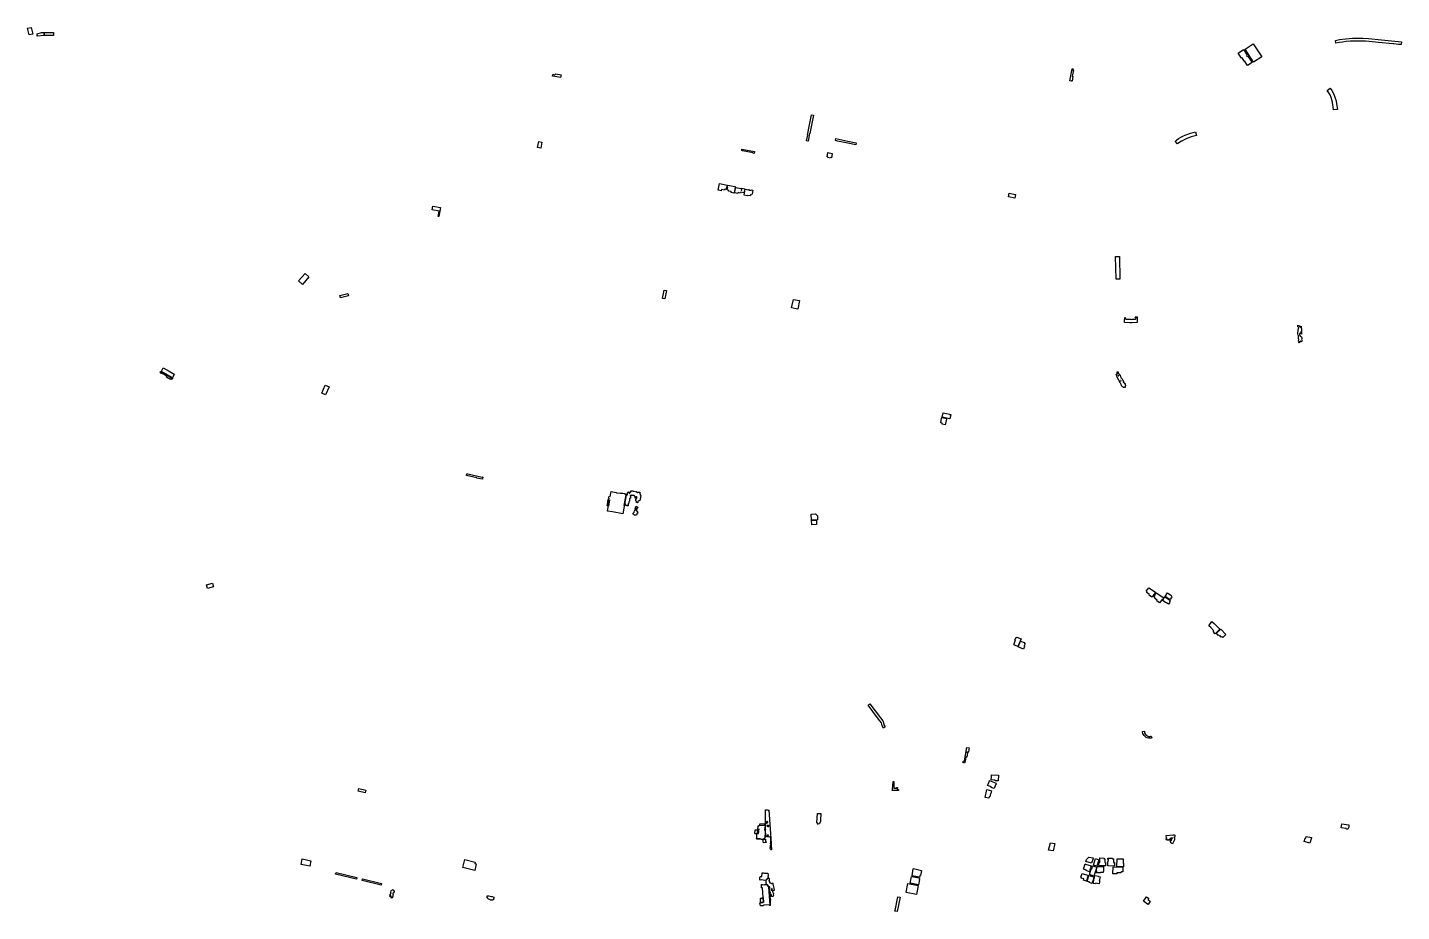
# Model space of a CAD drawing. Header units: metres. Extents: x 211180 to 213385, y 466835 to 469594.
# Drawn here: x 211180 to 213374, y 468182 to 469594 of the extents above; entities that cross this region are included whole.
import ezdxf

# ---------------------------------------------------------------- set-up
doc = ezdxf.new("R2010")
doc.units = ezdxf.units.M
doc.layers.add('DESCRIPTION_ERROR', color=5, linetype='Continuous')
doc.layers.add('EXCESS_ERROR', color=1, linetype='Continuous')

msp = doc.modelspace()

# ---------------------------------------------------------------- linework, layer by layer
at = {"layer": 'DESCRIPTION_ERROR'}
for points in [[(212932.4, 469128.6), (212932.4, 469130.8), (212932.8, 469130.6), (212932.8, 469129.3), (212933.2, 469128.4), (212934.1, 469128.5), (212934.8, 469128.1), (212936, 469128.1), (212937.4, 469127.8), (212938.1, 469128), (212940.6, 469127.8), (212942.2, 469128), (212943, 469127.6), (212944.6, 469127.9), (212947, 469127.8), (212948, 469128.2), (212949.4, 469128.1), (212950, 469128.6), (212950.3, 469129.4), (212950.2, 469130.3), (212949, 469131.6), (212949.3, 469131.9), (212952, 469131.9), (212951.9, 469129), (212952.1, 469127.4), (212952.1, 469122.9), (212951.9, 469122.6), (212943.5, 469122.4), (212940.4, 469122.4), (212932.6, 469122.5), (212932.1, 469122.8), (212932.1, 469126.8), (212932.4, 469128.6)], [(213210.6, 469117.7), (213211.1, 469117.1), (213212, 469116.8), (213212.8, 469116.1), (213213.8, 469116.7), (213214.1, 469113.7), (213214.3, 469113.2), (213214.3, 469104), (213214.1, 469104.5), (213214, 469107.4), (213213.8, 469108), (213213.6, 469108), (213213.6, 469106.3), (213212, 469105.6), (213212, 469105.2), (213211.3, 469104), (213211.3, 469103.4), (213211.9, 469102.2), (213212, 469101.2), (213212.4, 469100.9), (213213.4, 469101.1), (213213.4, 469100.3), (213213.7, 469099.9), (213214.4, 469100), (213214.7, 469099.6), (213214.8, 469097.3), (213214.6, 469095.4), (213214.9, 469094.4), (213214.9, 469093), (213214.8, 469092.6), (213214.3, 469092.6), (213214, 469092), (213213.7, 469092), (213213.2, 469092.2), (213212.9, 469093), (213212.3, 469093.1), (213211.9, 469091.2), (213211.4, 469090.7), (213210.6, 469090.4), (213210.4, 469090.7), (213210.4, 469091.3), (213211.1, 469091.5), (213211.1, 469091.8), (213210.5, 469091.8), (213209.8, 469093), (213210, 469096.1), (213209.6, 469096.9), (213209.9, 469097.9), (213209.6, 469099.1), (213209.8, 469101.6), (213209, 469102.7), (213208.8, 469104.7), (213209, 469111), (213209.8, 469112.5), (213209.6, 469113.8), (213210.4, 469114.3), (213210.5, 469114.8), (213208.9, 469116), (213208.7, 469117.7), (213208.9, 469118.2), (213210.6, 469117.7)], [(213212.5, 469115), (213213, 469114.7), (213213.1, 469115.6), (213213, 469116), (213212.8, 469116), (213212.5, 469115)], [(212920.8, 469034.5), (212919.5, 469036.8), (212919.4, 469038), (212918.5, 469039.2), (212918.5, 469039.8), (212919.7, 469040), (212920, 469040.5), (212920.6, 469040.6), (212921.2, 469041.2), (212921.2, 469041.5), (212920.1, 469041.5), (212920, 469043.9), (212920.3, 469044.1), (212921.6, 469044), (212922, 469042.6), (212923.1, 469041.4), (212923.4, 469040), (212923.3, 469039.2), (212924.4, 469039), (212924.9, 469038.4), (212926.3, 469034.4), (212927.3, 469033.9), (212928.4, 469032.7), (212928.8, 469031.9), (212929, 469030.9), (212929.7, 469029), (212930.2, 469028.8), (212930.3, 469028.2), (212930.8, 469027.6), (212930.8, 469027), (212931.1, 469026.8), (212931.4, 469026), (212931.7, 469025.9), (212932.7, 469024.4), (212933.5, 469021.8), (212933.2, 469020.8), (212932.3, 469020.8), (212932.8, 469019.2), (212932.4, 469019.2), (212932.3, 469019.5), (212931.7, 469019.5), (212931.1, 469019), (212930.5, 469019), (212930.3, 469018.7), (212929.7, 469018.7), (212929, 469019.9), (212928.1, 469020.5), (212927.8, 469021.1), (212926.6, 469023.2), (212926.6, 469023.8), (212926.1, 469024.9), (212925.3, 469025.8), (212924.7, 469027), (212924.3, 469028.3), (212923.7, 469028.8), (212922.6, 469030.8), (212920.8, 469034.2), (212920.8, 469034.5)], [(212921.8, 469038.5), (212921.9, 469037.9), (212922.4, 469037.8), (212922.5, 469037.4), (212922.8, 469037.4), (212923, 469038), (212922.4, 469038.1), (212922, 469038.7), (212921.8, 469038.5)], [(212925.7, 469030.1), (212926, 469030.1), (212926, 469030.3), (212925.7, 469030.3), (212925.7, 469030.1)], [(212926.2, 469029.5), (212926.4, 469029.4), (212926.6, 469029.7), (212926.2, 469030), (212926.2, 469029.5)], [(212930.2, 469026.6), (212930.3, 469026.6), (212930.4, 469027), (212930.2, 469027), (212930.2, 469026.6)], [(212108, 468840.1), (212108.2, 468840.6), (212108.9, 468841), (212109.2, 468841.4), (212109.1, 468841.9), (212108.9, 468842.2), (212108.4, 468842.2), (212108.3, 468842.4), (212108.9, 468845.5), (212110.9, 468845.1), (212112.4, 468852.8), (212120.2, 468851.2), (212120.4, 468851.2), (212120.4, 468851.2), (212121.5, 468851), (212121.6, 468850.9), (212122, 468850.9), (212126.5, 468850), (212126.6, 468850), (212126.9, 468850.2), (212127.4, 468850.2), (212128.3, 468850.7), (212128.3, 468850.1), (212129.2, 468850.2), (212129.4, 468850), (212130.2, 468850), (212131.2, 468850.2), (212131.2, 468850.2), (212134.4, 468849.8), (212134.2, 468848.8), (212136.3, 468848.5), (212136.3, 468848.5), (212136.6, 468848.4), (212136.6, 468847.8), (212137.1, 468847), (212138.4, 468847.8), (212138.2, 468848.8), (212138.2, 468849), (212138.6, 468850), (212138.6, 468850.8), (212139.4, 468852), (212139.6, 468852.2), (212140, 468852.1), (212140, 468850.8), (212140.2, 468850.8), (212140.2, 468852.1), (212141, 468852.2), (212141.3, 468851.2), (212142, 468850.8), (212142.4, 468852.2), (212143.6, 468852.1), (212143.9, 468852.5), (212143.9, 468854.2), (212145.1, 468854.2), (212146.5, 468853.9), (212147.2, 468853.6), (212148.3, 468853.6), (212153.1, 468852.6), (212153.3, 468852.5), (212152.8, 468852.2), (212152.8, 468852), (212153.2, 468852), (212154.4, 468851.3), (212154.8, 468851.5), (212154.5, 468852.1), (212157.6, 468851.8), (212158, 468851.6), (212158.3, 468850.8), (212158.2, 468849.1), (212158.7, 468848.4), (212158.6, 468847.8), (212159.6, 468846.4), (212159.6, 468845.4), (212159.2, 468844.4), (212159, 468843.6), (212159.3, 468842.4), (212158.8, 468841.4), (212158, 468838.4), (212157.1, 468838.1), (212156.4, 468838.1), (212155.4, 468837.4), (212155.1, 468836.6), (212155.1, 468835.2), (212154.4, 468835), (212153.8, 468835.3), (212153, 468835.2), (212152.7, 468836), (212152.6, 468837.2), (212151.8, 468838.2), (212151.7, 468840.5), (212152.1, 468841.3), (212152.7, 468841.2), (212153.4, 468842), (212153.3, 468843), (212153.6, 468843.6), (212153, 468844.6), (212152.4, 468844.7), (212152.2, 468844.3), (212151.8, 468844.3), (212151.7, 468844.8), (212151.5, 468844.8), (212151.5, 468844.4), (212150.9, 468844), (212151.2, 468843.4), (212151.2, 468842.9), (212150.5, 468842.5), (212150.4, 468844.9), (212149.7, 468845.5), (212149.2, 468846.8), (212148.4, 468846.6), (212146.4, 468846.7), (212145.7, 468846.5), (212144.9, 468847), (212144.5, 468846.5), (212143.3, 468846.5), (212142.8, 468845.9), (212142.8, 468845.4), (212143.1, 468845.2), (212143.2, 468842.9), (212143, 468842.4), (212142.5, 468842.5), (212141.6, 468841.6), (212141.5, 468838.2), (212140.4, 468835.8), (212140.4, 468834.4), (212139.4, 468833), (212139.5, 468830.2), (212138.9, 468829.8), (212138, 468829.7), (212137.3, 468830.5), (212137.3, 468831.6), (212137.1, 468831.6), (212137.1, 468830.5), (212135.6, 468830.3), (212135.4, 468830.8), (212135.4, 468832.8), (212134.9, 468833), (212133.8, 468833), (212133.7, 468832.8), (212133.6, 468831.2), (212133.2, 468830.4), (212136.1, 468847.5), (212130.8, 468817.4), (212130.7, 468817.3), (212114.3, 468820.6), (212106.4, 468821.7), (212109.8, 468839.5), (212107.9, 468829.6), (212106.6, 468829.8), (212106.6, 468829.8), (212106.2, 468830), (212106.3, 468832), (212107.8, 468839.9), (212108, 468840.1)], [(212140.2, 468850.1), (212140.2, 468850.6), (212140, 468850.1), (212140.2, 468850.1)], [(212141.5, 468849.8), (212142.1, 468849.5), (212142.2, 468850.3), (212142.1, 468850.6), (212141.5, 468850.4), (212141.5, 468849.8)], [(212153.4, 468829.2), (212153.3, 468828.6), (212153.8, 468828.5), (212154, 468828.1), (212155, 468828), (212155.2, 468827.5), (212154.8, 468827), (212154, 468827), (212153.2, 468825.8), (212153.3, 468825.5), (212153.9, 468825.2), (212153.9, 468824.8), (212152.8, 468824.8), (212152.7, 468825.2), (212152.9, 468825.4), (212152.9, 468825.8), (212152.4, 468826.1), (212152.1, 468825.6), (212152.4, 468825.4), (212152.6, 468824.8), (212152.1, 468824.4), (212151.4, 468824.4), (212151.2, 468824.2), (212152.1, 468823.8), (212152.3, 468822.5), (212152.9, 468821.9), (212153.4, 468821.8), (212154.5, 468820.4), (212154.5, 468819.7), (212155.1, 468819.1), (212155.1, 468818.6), (212155, 468818.3), (212154, 468818.2), (212153, 468815.3), (212152.7, 468814.9), (212152.3, 468815.2), (212151.7, 468814.9), (212150.6, 468814.9), (212149.8, 468815.3), (212149.1, 468815.2), (212148.5, 468816.2), (212147.6, 468816.7), (212147.5, 468818.2), (212147.8, 468818.6), (212148.4, 468819.2), (212148.7, 468819.2), (212149.2, 468819.8), (212149.4, 468822), (212150.2, 468822.8), (212150.6, 468824), (212151, 468824.2), (212150.9, 468825.5), (212151.4, 468827), (212151.5, 468828.7), (212152, 468829.2), (212152.7, 468829.1), (212153, 468829.3), (212153.4, 468829.2)], [(212348.5, 468320), (212348.5, 468320.1), (212357.9, 468319.8), (212357.9, 468319.8), (212349.6, 468320.1), (212349.6, 468322.4), (212357.5, 468322.9), (212357.7, 468322.1), (212357.8, 468321.3), (212357.7, 468322.1), (212358.4, 468319.8), (212358.5, 468317.3), (212358.7, 468317.9), (212358.7, 468321.4), (212359, 468321.6), (212358.7, 468322.2), (212358.7, 468344.5), (212361.6, 468344.7), (212362.8, 468344.4), (212363.6, 468343), (212363.9, 468343.1), (212364, 468344.8), (212364.2, 468344.8), (212367.8, 468291), (212367.8, 468289.3), (212367.9, 468288.9), (212368.5, 468281), (212368.4, 468280.8), (212368.2, 468280.6), (212367.2, 468281), (212366.5, 468281.9), (212366.2, 468283.1), (212366.4, 468284.8), (212366.6, 468285.1), (212367.4, 468285.2), (212367.2, 468285.7), (212366.6, 468285.6), (212366.5, 468285.8), (212366.5, 468287.9), (212367.1, 468289.3), (212366.9, 468290.5), (212367.1, 468293.5), (212367, 468300.4), (212366.8, 468300.8), (212366, 468301), (212365.3, 468301.4), (212364.1, 468301.2), (212362.7, 468301.8), (212362.7, 468303.2), (212363.3, 468303.6), (212363.4, 468304.2), (212361.6, 468304.2), (212361.4, 468303), (212360.9, 468302.6), (212360.6, 468302), (212359.7, 468301.8), (212359.4, 468302), (212359.3, 468304.2), (212359.1, 468304.7), (212359.1, 468306.8), (212358.7, 468308), (212358.7, 468313.3), (212358.4, 468311.3), (212358, 468317.7), (212357.9, 468312.3), (212358, 468316.9), (212358.4, 468311.1), (212358.1, 468309), (212357.9, 468300), (212356.9, 468298.8), (212356.6, 468298), (212356.4, 468297.8), (212355.8, 468297.8), (212355.8, 468298), (212356.9, 468299.1), (212355.8, 468298.1), (212354.9, 468298.1), (212354.9, 468297.7), (212356.3, 468297.8), (212356.1, 468297.6), (212356.9, 468297.5), (212357.9, 468297.8), (212358.7, 468297.8), (212358.7, 468294.1), (212359.1, 468294.2), (212359.6, 468293.7), (212359.7, 468292.5), (212355.3, 468292.2), (212355.1, 468294.6), (212355, 468296.6), (212355.5, 468297.4), (212351.8, 468297.4), (212345, 468297.6), (212345.1, 468298.5), (212350.6, 468298.3), (212344.4, 468298.5), (212344.4, 468299), (212344.6, 468299.2), (212344.7, 468300.5), (212344.8, 468306), (212344.7, 468306.2), (212343, 468306.2), (212342.1, 468306.3), (212341.6, 468306.8), (212341.7, 468307.2), (212341.9, 468308.2), (212342, 468311.6), (212342.1, 468313), (212345.7, 468312.7), (212345.3, 468307.9), (212345.2, 468307), (212345.2, 468306.8), (212345.2, 468306.8), (212345.2, 468306.8), (212345.3, 468306.6), (212346.6, 468306.7), (212346.7, 468306.8), (212347.8, 468306.8), (212347.9, 468309.1), (212347.9, 468309.7), (212347.9, 468309.7), (212347.9, 468311.8), (212347.2, 468311.7), (212347.2, 468313.4), (212347.2, 468313.4), (212347.2, 468313.5), (212347.2, 468313.5), (212346.7, 468313.5), (212346.8, 468318.9), (212346.8, 468319), (212347.7, 468319), (212348.4, 468319), (212348.4, 468319.8), (212348.5, 468320)], [(212359.8, 468325.1), (212359.7, 468324.7), (212360.4, 468323.6), (212361.4, 468323.8), (212362.4, 468324.5), (212362.4, 468325.1), (212362.2, 468325.3), (212361.7, 468325.4), (212361.5, 468325.8), (212360.8, 468325.8), (212359.8, 468325.1)], [(212348, 468314.6), (212348, 468313.4), (212348, 468313.4), (212348, 468312.5), (212348, 468314.6), (212348.2, 468314.5), (212348.2, 468314.6), (212348, 468314.6)], [(212361.1, 468319.4), (212361.6, 468319.6), (212361.4, 468319.9), (212360.8, 468319.9), (212361.1, 468319.4)], [(212363.4, 468319.2), (212362.9, 468319.4), (212362.9, 468319.8), (212362.1, 468319.8), (212362.1, 468319.3), (212361.6, 468319.1), (212361.6, 468318.8), (212362.3, 468318.5), (212362.7, 468317.8), (212363.2, 468318.2), (212364.2, 468318.1), (212364.1, 468320), (212363.4, 468319.2)], [(212362.7, 468316.8), (212362.7, 468316.9), (212362.3, 468316.8), (212362.7, 468316.8)], [(213008.3, 468290.5), (213007.7, 468291.1), (213007.1, 468291.2), (213007, 468291.6), (213006.5, 468291.6), (213006.4, 468292), (213006, 468292.1), (213005.6, 468294.1), (213006.7, 468296.2), (213007, 468297.1), (213007.6, 468297.7), (213007.7, 468298.6), (213008.4, 468300.2), (213007.9, 468300.2), (213007.1, 468299.5), (213007.1, 468299.2), (213005.8, 468299.4), (213005.2, 468299), (213005, 468295.7), (213004.8, 468295.9), (213004.7, 468296.8), (213004.8, 468298.4), (213004.4, 468298.4), (213003.8, 468297), (213003.8, 468296), (213003.5, 468296.2), (213003.2, 468296.6), (213002.4, 468296.8), (213001.8, 468296.4), (213001.8, 468295.7), (213001.4, 468295.6), (213001.3, 468296.3), (213000.8, 468296.8), (212999.6, 468296.6), (212999.2, 468297), (212998.8, 468296.2), (212998.6, 468297.7), (212998.7, 468299.4), (212998.7, 468299.4), (212998.7, 468298.8), (212998.7, 468299.4), (212998.9, 468299.4), (212998.9, 468299.9), (212998.7, 468300), (212998.7, 468299.4), (212998.3, 468303.7), (213009.5, 468304.7), (213011, 468304.7), (213011.5, 468304.6), (213011.6, 468304.2), (213012.1, 468304.2), (213012, 468301.9), (213011.6, 468301.3), (213010.4, 468300.6), (213010.9, 468300.4), (213011, 468300), (213011.9, 468299.8), (213011.9, 468299.2), (213011.7, 468296.9), (213008.4, 468290.5), (213008.3, 468290.5)], [(212999.2, 468297.5), (212999.4, 468297.5), (212999.4, 468297.8), (212999.2, 468297.8), (212999.2, 468297.5)], [(212350.1, 468238.2), (212352.9, 468238.1), (212353.3, 468244.1), (212354.9, 468244), (212356.6, 468243.8), (212357.7, 468243.8), (212362.4, 468243.5), (212362.6, 468243.4), (212362.8, 468239.8), (212362.7, 468238.1), (212362.9, 468237.6), (212362.8, 468236.2), (212363.4, 468236), (212363.4, 468236), (212362.2, 468235.9), (212362.2, 468235.9), (212361.8, 468235.8), (212361.8, 468234.8), (212359.5, 468232.4), (212359.6, 468232.2), (212361.9, 468234.6), (212361.9, 468235.7), (212363.4, 468235.8), (212363.4, 468236), (212363.6, 468235.9), (212363.9, 468235.6), (212363.4, 468235.6), (212363.4, 468235.5), (212363.9, 468235.5), (212364.4, 468235), (212364.8, 468231.9), (212365, 468229.9), (212364.8, 468231.8), (212365.2, 468229.3), (212365.7, 468228.4), (212366.9, 468228.1), (212367.8, 468227.6), (212368.1, 468227.3), (212369.2, 468227.3), (212369.6, 468227.8), (212370.1, 468227.8), (212370.7, 468227.3), (212371.2, 468223.7), (212372.2, 468219.8), (212372.4, 468215.8), (212372.2, 468216), (212371.8, 468216), (212371, 468215.2), (212370.5, 468216.1), (212370, 468216), (212370, 468214.2), (212370.6, 468213.1), (212370.6, 468212.2), (212371.2, 468212), (212371.3, 468211.3), (212371.1, 468208.8), (212371.4, 468207.8), (212371.1, 468206.5), (212369.9, 468206.4), (212369.6, 468206.8), (212369.3, 468206.8), (212368.7, 468206.4), (212368.4, 468206.5), (212368.3, 468208.7), (212367.2, 468210.6), (212366.5, 468209.9), (212366.3, 468209.2), (212365.8, 468209), (212365.6, 468208.6), (212365.6, 468207.8), (212366, 468206.5), (212365.9, 468204.5), (212366.6, 468201.7), (212366.5, 468200.4), (212366, 468199.3), (212366.2, 468193.6), (212366.4, 468193.3), (212366.3, 468192.1), (212365.9, 468191.8), (212365.4, 468191.7), (212365.3, 468192.5), (212366.2, 468192.6), (212366.2, 468193), (212366, 468193), (212364.3, 468221.1), (212363.9, 468221.6), (212364.3, 468221), (212366, 468193), (212355.6, 468192.4), (212355.6, 468192), (212354.4, 468191.6), (212353.2, 468191.5), (212351.3, 468191.4), (212351, 468192.2), (212350.3, 468192.6), (212350.3, 468193.4), (212350, 468194), (212349.8, 468195.5), (212349.6, 468195.8), (212350.2, 468196.4), (212355, 468197), (212350.4, 468196.6), (212350.4, 468196.7), (212350.6, 468196.8), (212350.7, 468199.2), (212351, 468199.7), (212351, 468199.7), (212351.1, 468199.7), (212351, 468201.3), (212350.9, 468202.9), (212351.3, 468203.8), (212353.1, 468203.6), (212353.6, 468204), (212353.6, 468204), (212354.9, 468204.1), (212355.3, 468197.1), (212355.3, 468197.1), (212355.4, 468196.6), (212354.1, 468220), (212352.1, 468220.1), (212352.2, 468221.3), (212352.1, 468221.6), (212352.3, 468225.3), (212353.7, 468225.4), (212353.7, 468225.4), (212353.7, 468225.2), (212353.9, 468225.2), (212353.9, 468225.2), (212357.3, 468225.3), (212357.9, 468225.2), (212358.8, 468225.4), (212361.1, 468225.5), (212363.8, 468221.7), (212365.5, 468221.8), (212365.5, 468221.9), (212364.1, 468221.7), (212361.1, 468225.7), (212361.1, 468225.7), (212360.3, 468225.7), (212360.3, 468225.8), (212360.2, 468225.9), (212360, 468227.4), (212360, 468228.4), (212359.6, 468232.2), (212357.8, 468232.1), (212352.2, 468232.7), (212350.2, 468232.6), (212349.8, 468232.8), (212349.8, 468233.1), (212349.8, 468233.1), (212349.9, 468237.4), (212350.1, 468238.2)], [(211765.1, 468212), (211763.9, 468211.9), (211764, 468210.5), (211764.4, 468209.6), (211764.2, 468209.2), (211763.9, 468208.9), (211764, 468208.3), (211763.6, 468207.6), (211763.6, 468206.2), (211763.3, 468205.2), (211763.3, 468204.5), (211762.6, 468204), (211761.2, 468203.9), (211761.2, 468204.1), (211761.8, 468204.6), (211762.4, 468204.5), (211762.6, 468205.1), (211762.2, 468205.1), (211761.8, 468204.7), (211761.6, 468205.2), (211761, 468205.4), (211761, 468205.8), (211761.2, 468205.9), (211761.1, 468206.2), (211760.8, 468206.3), (211759.9, 468206), (211759.8, 468206.5), (211759.7, 468205.6), (211759.4, 468205.7), (211759.1, 468206.8), (211759.3, 468209), (211759.7, 468209.9), (211759.8, 468207.5), (211759.8, 468210.4), (211760.4, 468211.7), (211761, 468211.8), (211761, 468212), (211760.3, 468212), (211760.3, 468212.5), (211760.8, 468213.4), (211761.2, 468215.6), (211761.8, 468216.2), (211762.9, 468216.6), (211763.2, 468217.1), (211763.8, 468217.3), (211764.4, 468217.2), (211764.8, 468216.1), (211765.7, 468215.4), (211765.7, 468214.2), (211765.3, 468212.7), (211765.1, 468212)], [(212364.7, 468217.8), (212365.1, 468216.7), (212365.3, 468214.6), (212365.3, 468215.9), (212365.9, 468217.9), (212365.9, 468220.9), (212365.6, 468221.5), (212364.6, 468221.5), (212364.7, 468217.8)], [(212365.1, 468212), (212366.8, 468212), (212366.6, 468213.4), (212366.2, 468213.5), (212365.8, 468214.1), (212365.2, 468214.1), (212365.1, 468212)], [(212368.4, 468218), (212368.3, 468216.6), (212368.6, 468215.8), (212369, 468215.4), (212369.6, 468216.7), (212369.3, 468217.4), (212369.2, 468219), (212368.9, 468219.2), (212368.4, 468218)], [(211924.6, 468202.9), (211924.3, 468202.4), (211924.4, 468201.2), (211924.2, 468200.8), (211923.6, 468200.8), (211923, 468200.4), (211921.8, 468200.6), (211920, 468200.5), (211919.3, 468200.8), (211918.2, 468201.6), (211916.8, 468201.8), (211915.9, 468202.3), (211915.6, 468203), (211915.6, 468203.6), (211914.6, 468204.1), (211914.6, 468204.8), (211914.2, 468205.4), (211914.5, 468207.2), (211914.8, 468207.6), (211917.1, 468207.3), (211921.1, 468206.3), (211921.2, 468206.3), (211922.3, 468206.1), (211924.9, 468205.4), (211925.2, 468205.2), (211925.2, 468203.9), (211925, 468203), (211924.6, 468202.9)]]:
    msp.add_lwpolyline(points, close=True, dxfattribs=at)
at = {"layer": 'EXCESS_ERROR'}
for points in [[(211186.4, 469593.7), (211188.9, 469583.1), (211182.9, 469581.8), (211180.4, 469592.4), (211186.4, 469593.7)], [(211195.7, 469583.6), (211202.8, 469585.7), (211207.2, 469585.9), (211207.2, 469581), (211196, 469579.8), (211195.7, 469583.6)], [(211207.2, 469585.8), (211222.1, 469585.8), (211222.1, 469581.1), (211207.2, 469581), (211207.2, 469585.8)], [(213268.8, 469573.1), (213275.3, 469574.3), (213285.2, 469575.6), (213290.8, 469576.1), (213296.1, 469576.5), (213301.5, 469576.6), (213306.8, 469576.6), (213312.2, 469576.5), (213321.3, 469575.9), (213342.4, 469573.9), (213374.2, 469570.8), (213373.7, 469566.4), (213372.7, 469566.5), (213369.5, 469566.8), (213362, 469567.5), (213360.1, 469567.7), (213337.5, 469569.8), (213322.3, 469571.3), (213316.7, 469571.7), (213311.6, 469572), (213307.5, 469572), (213301.4, 469572), (213297.1, 469571.9), (213292.2, 469571.7), (213285.7, 469571.1), (213279.9, 469570.4), (213275.2, 469569.7), (213269.5, 469568.8), (213268.8, 469573.1)], [(213127.8, 469549.6), (213126.5, 469548.7), (213127.2, 469547.7), (213128.5, 469548.5), (213135.6, 469537.7), (213128.3, 469533), (213123.7, 469540.5), (213122.9, 469540), (213119.6, 469545.1), (213118.6, 469544.5), (213113.3, 469552.7), (213122.1, 469558.5), (213127.8, 469549.6)], [(213151, 469546.8), (213138.1, 469538.4), (213124.6, 469559.3), (213137.3, 469567.7), (213151, 469546.8)], [(212031.4, 469513.9), (212025.5, 469515), (212025.5, 469514.9), (212018.6, 469515.9), (212019, 469518.4), (212019, 469518.4), (212019.1, 469518.9), (212019.1, 469518.9), (212019.5, 469518.8), (212020.4, 469518.5), (212021.8, 469518.2), (212022.4, 469518.2), (212023.1, 469518.5), (212023.7, 469519), (212024.1, 469519.6), (212032.3, 469518.1), (212031.4, 469513.9)], [(212850.1, 469527.6), (212849.5, 469525), (212850.3, 469524.8), (212848.6, 469515.9), (212849.6, 469515.8), (212848.1, 469508.1), (212847.3, 469508.3), (212847.3, 469507.9), (212844.7, 469508.4), (212844.7, 469508.4), (212848.4, 469527.9), (212850.1, 469527.6)], [(213265.8, 469462.2), (213264.7, 469470.7), (213263.5, 469476.4), (213261.6, 469482.1), (213260, 469486), (213258, 469489.4), (213255.6, 469492.9), (213260.2, 469496.6), (213262.7, 469493.3), (213265, 469489.2), (213266.7, 469485.5), (213268.3, 469481.1), (213269.6, 469476.8), (213270.5, 469471.9), (213271.8, 469462.9), (213265.8, 469462.2)], [(212426.7, 469412.4), (212426.6, 469412.4), (212426.3, 469412.4), (212424.3, 469412.9), (212426.1, 469421.6), (212425.6, 469421.7), (212425.6, 469421.7), (212425.7, 469421.8), (212428.9, 469438.1), (212432.2, 469454.2), (212432.2, 469454.2), (212435.3, 469453.6), (212429.4, 469424.7), (212429.4, 469424.7), (212429.2, 469424.8), (212429.1, 469424.8), (212428.4, 469421.4), (212426.7, 469412.4)], [(213018.2, 469416.3), (213021.8, 469418.4), (213026.2, 469420.6), (213031.6, 469422.9), (213037.3, 469424.8), (213041.6, 469426), (213045.3, 469427), (213046.6, 469421.1), (213042.8, 469420.1), (213038.6, 469418.9), (213034.8, 469417.7), (213031.2, 469416.3), (213027.2, 469414.4), (213023.2, 469412.4), (213023, 469412.4), (213020.1, 469410.4), (213016.6, 469407.8), (213012.8, 469412.1), (213013.2, 469412.4), (213014.7, 469413.7), (213018.2, 469416.3)], [(212001.7, 469410.6), (211999.8, 469400.9), (211994.8, 469401.9), (211996.8, 469411.6), (212001.7, 469410.6)], [(212341.1, 469395.9), (212340.6, 469392.5), (212339.2, 469392.8), (212339.3, 469393), (212339.3, 469393), (212339.3, 469393.6), (212322, 469397), (212322, 469397), (212320.8, 469397.1), (212321.2, 469399.7), (212341.1, 469395.9)], [(212503.6, 469409.7), (212502.9, 469406.5), (212490.4, 469409), (212473.5, 469412.4), (212470.4, 469413.1), (212471, 469416.4), (212490.3, 469412.4), (212490.4, 469412.4), (212503.6, 469409.7)], [(212464.2, 469385.8), (212463, 469386), (212463, 469385.9), (212463, 469385.9), (212462.7, 469385.1), (212458.7, 469385.9), (212458.7, 469385.9), (212457.9, 469386.1), (212457.9, 469386.1), (212458, 469386.9), (212458, 469386.9), (212458, 469387), (212458, 469387), (212457.1, 469387.2), (212458.4, 469394), (212465.4, 469392.5), (212464.2, 469385.8)], [(212285.5, 469344.4), (212297.7, 469342.1), (212297.2, 469339.2), (212296.5, 469339.3), (212295.5, 469334.9), (212293.6, 469335.4), (212293.4, 469334), (212288.4, 469334.9), (212288, 469333), (212283.4, 469334), (212285.5, 469344.4)], [(212310.5, 469339.6), (212310.5, 469339.6), (212310.3, 469338.8), (212310.6, 469338.7), (212308.7, 469329.4), (212308.5, 469329.4), (212308.4, 469329), (212303.8, 469330), (212304.1, 469331.9), (212299.4, 469332.6), (212299.6, 469334.2), (212297.5, 469334.5), (212298.4, 469338.8), (212297.7, 469339), (212298.3, 469342), (212310.4, 469339.7), (212310.4, 469339.7), (212310.5, 469339.6)], [(212320.5, 469336.7), (212320, 469333.9), (212320.7, 469333.8), (212321.2, 469337.2), (212325.9, 469336.3), (212324.4, 469329.8), (212319.2, 469330.7), (212319, 469329.4), (212315, 469330.2), (212314.7, 469328.6), (212314.7, 469328.5), (212309.3, 469329.6), (212311.1, 469338.5), (212320.5, 469336.7)], [(212326.4, 469335.5), (212331.4, 469334.5), (212331.4, 469334.8), (212331.4, 469334.8), (212331.5, 469335.1), (212332.8, 469334.9), (212332.7, 469334.2), (212335.9, 469333.6), (212336, 469334.3), (212338.5, 469333.8), (212337.3, 469327.7), (212336.7, 469327.8), (212336.5, 469326.5), (212334.9, 469326.8), (212334.5, 469324.8), (212329.9, 469325.6), (212329.7, 469324.8), (212324.5, 469325.9), (212326.4, 469335.5)], [(212757.8, 469327.1), (212756.6, 469321.1), (212746.7, 469323.1), (212747.9, 469329.1), (212757.8, 469327.1)], [(211839.8, 469306.2), (211839.8, 469306.2), (211837.2, 469291.9), (211836.2, 469292), (211837.5, 469300.5), (211826.4, 469302.7), (211827.5, 469308.6), (211839.8, 469306.2)], [(212923.7, 469228.1), (212924.7, 469192), (212918.6, 469191.8), (212917.5, 469228), (212923.7, 469228.1)], [(211623.7, 469200.8), (211629.8, 469195.6), (211619.3, 469183.5), (211613.1, 469189), (211623.7, 469200.8)], [(211679.1, 469166), (211691.7, 469169.1), (211692.8, 469165.1), (211680.1, 469162.3), (211679.1, 469166)], [(212196.9, 469174.5), (212200.5, 469173.8), (212198, 469160.5), (212194.4, 469161.1), (212196.9, 469174.5)], [(212403.2, 469159.7), (212412.8, 469157.8), (212410.1, 469144.2), (212400.5, 469146), (212403.2, 469159.7)], [(211397.2, 469050.3), (211406.4, 469044.9), (211414.4, 469040.2), (211411.9, 469034.6), (211394.5, 469044.7), (211394.6, 469044.9), (211397.2, 469050.3)], [(211402.2, 469035.5), (211402.8, 469036.9), (211394.8, 469041.7), (211394.5, 469041.1), (211393, 469041.8), (211393.2, 469042.2), (211392.2, 469042.8), (211393.2, 469044.5), (211412.5, 469033.4), (211411.7, 469032), (211409.7, 469033.1), (211408.9, 469031.8), (211402.2, 469035.5)], [(211662, 469019.8), (211656.4, 469007), (211650.3, 469009.7), (211655.9, 469022.5), (211662, 469019.8)], [(212648, 468969.6), (212647.8, 468968.4), (212647.5, 468968.2), (212645.7, 468959.2), (212640.7, 468960.2), (212641, 468961.9), (212638.4, 468962.4), (212639.9, 468969.8), (212640.2, 468969.8), (212640.5, 468971.3), (212648, 468969.6)], [(212652.8, 468976.6), (212652.7, 468976.1), (212654.4, 468975.7), (212653, 468968.7), (212640.7, 468971.5), (212642.2, 468978.7), (212652.8, 468976.6)], [(211881.7, 468881.3), (211882.4, 468881.2), (211882.5, 468881.3), (211883.5, 468881.1), (211883.4, 468880.9), (211906.4, 468875.9), (211906.4, 468876.2), (211907.5, 468876), (211906.8, 468872.5), (211897.8, 468874.4), (211897.9, 468874.8), (211881.1, 468878.5), (211881.7, 468881.3)], [(212441, 468807.5), (212440.2, 468807.4), (212440.1, 468807.4), (212436.4, 468807.2), (212432.1, 468807), (212431.9, 468816.9), (212438.5, 468817), (212441.6, 468814.3), (212441.8, 468807.5), (212441, 468807.5)], [(212432.6, 468799.8), (212432.4, 468807), (212440.1, 468807.4), (212440.3, 468800.3), (212432.6, 468799.8)], [(211467.7, 468698), (211466.1, 468703.8), (211475.7, 468706.3), (211477.4, 468700.7), (211467.7, 468698)], [(212981.5, 468692), (212979.1, 468688.3), (212978.8, 468688.5), (212976.6, 468685.5), (212976.8, 468685.3), (212975.8, 468684.1), (212971.1, 468687.5), (212971.8, 468688.5), (212967.1, 468691.7), (212967.9, 468692.7), (212966.6, 468693.6), (212970.8, 468699.3), (212981.5, 468692)], [(212992.1, 468679.8), (212991.5, 468680.2), (212987.9, 468675.3), (212983.5, 468678.4), (212984.3, 468679.5), (212979.8, 468682.6), (212980.6, 468683.8), (212978.9, 468685), (212980.6, 468687.5), (212980.1, 468687.8), (212982.3, 468691.2), (212994.5, 468683.1), (212992.1, 468679.8)], [(212996.4, 468684.7), (213004.3, 468679.5), (213004.1, 468679.2), (213005.3, 468678.5), (213003.9, 468676.6), (213004.5, 468676.1), (213002.4, 468673.1), (212998.8, 468675.4), (212998.4, 468675), (212992.5, 468678.8), (212996.4, 468684.7)], [(213002.5, 468681.7), (213002.4, 468681.6), (212999.8, 468683.3), (212999.8, 468683.5), (212996.7, 468685.4), (213000.5, 468691.1), (213006, 468687.6), (213005.8, 468687.2), (213006.5, 468686.8), (213006.9, 468684.9), (213007.4, 468685), (213007.7, 468684.1), (213007.7, 468684), (213007, 468682.9), (213006.5, 468683.1), (213004.8, 468680.3), (213002.5, 468681.7)], [(213076.9, 468625.9), (213073.6, 468629.4), (213074.7, 468630.4), (213069.5, 468636), (213066.5, 468638.2), (213071.4, 468645.3), (213075.1, 468642.2), (213082.1, 468635.3), (213084.1, 468633.3), (213076.9, 468625.9)], [(213085.7, 468633.1), (213093.8, 468624.4), (213088.8, 468619.8), (213087.3, 468621.3), (213086.5, 468620.6), (213084.1, 468623.1), (213083.6, 468622.6), (213082.5, 468623.7), (213081.7, 468623), (213078.6, 468626.5), (213085.7, 468633.1)], [(212761.8, 468605.4), (212755.4, 468607.9), (212756.3, 468610.3), (212756, 468610.5), (212757.9, 468615.3), (212757, 468615.6), (212758.9, 468620.1), (212759.8, 468619.7), (212760.1, 468620.3), (212766.7, 468617.6), (212761.8, 468605.4)], [(212765.9, 468614), (212771.9, 468611.7), (212772.8, 468610.2), (212772.2, 468608.9), (212772.7, 468608.7), (212771.5, 468605.9), (212772.3, 468605.6), (212770.6, 468601.3), (212762.2, 468604.7), (212765.9, 468614)], [(212522.6, 468511.9), (212525.1, 468513.8), (212542.1, 468491.6), (212545.8, 468486.8), (212546.7, 468485.3), (212547.3, 468484.2), (212547.8, 468480.4), (212549.7, 468477.1), (212547, 468475.2), (212544.8, 468478.6), (212544.5, 468481.4), (212543.9, 468483.7), (212541.2, 468486.9), (212537.7, 468491.6), (212522.6, 468511.9)], [(212975.3, 468459.6), (212974.3, 468459.3), (212972.4, 468459.1), (212970.4, 468459.2), (212968.3, 468459.5), (212966.3, 468460.4), (212964.7, 468461.7), (212963.4, 468463.2), (212962, 468464.9), (212961.3, 468466.8), (212960.8, 468468.7), (212960.7, 468469.8), (212963.6, 468470.1), (212963.7, 468469.1), (212964, 468467.9), (212964.6, 468466.5), (212965.6, 468465.1), (212966.8, 468463.9), (212968, 468463), (212969.3, 468462.4), (212970.8, 468462), (212972.3, 468462), (212973.7, 468462.1), (212974.7, 468462.5), (212975.3, 468459.6)], [(212684, 468443.8), (212682.8, 468437.2), (212682.4, 468437.2), (212682.3, 468436.4), (212681.2, 468436.4), (212681.2, 468436.5), (212680.2, 468436.6), (212680, 468436), (212681.5, 468435.9), (212680.9, 468432.4), (212680.3, 468428.7), (212678.7, 468428.8), (212677.7, 468422.2), (212677.1, 468420.5), (212676.3, 468419.1), (212673.7, 468420.1), (212674.6, 468422), (212675.5, 468421.6), (212676.1, 468423), (212676.4, 468422.9), (212680.4, 468444.1), (212684, 468443.8)], [(212563.5, 468379.4), (212567.7, 468379.2), (212567.8, 468380.4), (212569.3, 468380.3), (212569.2, 468377.2), (212570.9, 468377.1), (212570.9, 468375.3), (212561.2, 468375.8), (212561.3, 468377.3), (212561.7, 468377.3), (212562.3, 468390), (212563.8, 468390), (212563.8, 468390), (212563.5, 468379.4)], [(212719.1, 468380.5), (212719.4, 468381.3), (212713.3, 468383.6), (212714.2, 468385.8), (212714.2, 468385.8), (212716.2, 468391.1), (212716.2, 468391.3), (212726.8, 468387.5), (212726.5, 468386.7), (212726.9, 468386.4), (212726.3, 468384.6), (212725.8, 468384.8), (212723.8, 468378.9), (212719.1, 468380.5)], [(212719.3, 468397.3), (212719.6, 468400.8), (212730.8, 468399.9), (212730.1, 468391), (212725.3, 468391.1), (212725.3, 468392.2), (212719, 468392.7), (212719.3, 468397.3)], [(211709.3, 468379), (211720.5, 468376.3), (211719.6, 468371.9), (211708.2, 468374.7), (211709.3, 468379)], [(212712, 468376.9), (212719.6, 468375), (212718.6, 468370.6), (212718.2, 468370.7), (212716.9, 468365.2), (212715.7, 468365.5), (212715.2, 468363.2), (212709.3, 468364.6), (212712, 468376.9)], [(212446.5, 468328.8), (212446.5, 468327.2), (212446.3, 468326.1), (212446, 468325.2), (212445.1, 468323.5), (212444.1, 468322.2), (212443.1, 468321.3), (212440.6, 468324.2), (212440.8, 468324.2), (212440.8, 468324.2), (212441.6, 468338.8), (212447, 468338.6), (212446.5, 468328.8)], [(213279.1, 468322.4), (213290.2, 468320.7), (213289.9, 468316.9), (213288.7, 468313.6), (213286.9, 468313.9), (213285.6, 468314.1), (213285.7, 468314.8), (213278, 468315.9), (213279.1, 468322.4)], [(213228, 468291.6), (213218.9, 468294.3), (213220.4, 468299.4), (213221.2, 468299.2), (213221.9, 468302.2), (213222.1, 468302.2), (213230.6, 468300.3), (213230.6, 468300), (213230.6, 468300), (213228, 468291.6)], [(212820.6, 468290.7), (212817.9, 468279.2), (212810.8, 468280.5), (212813.9, 468292.1), (212820.6, 468290.7)], [(211633, 468263.4), (211631.3, 468254.6), (211617.2, 468257.4), (211618.9, 468266.2), (211633, 468263.4)], [(211895.4, 468261.1), (211894.8, 468258.9), (211897, 468258.3), (211894.4, 468247.9), (211875.4, 468252.4), (211878.7, 468265.2), (211895.4, 468261.1)], [(212869.5, 468258.1), (212878.8, 468255.3), (212877.8, 468252), (212878.2, 468251.9), (212877.6, 468249.7), (212876.8, 468249.9), (212876.3, 468248.2), (212876.8, 468248.1), (212876.1, 468245.9), (212870.8, 468247.6), (212871.1, 468248.5), (212866.5, 468249.9), (212869, 468258.3), (212869.5, 468258.1)], [(212881.1, 468265.2), (212879.4, 468259.4), (212870.3, 468262.1), (212871.1, 468265.3), (212875.1, 468268.9), (212882, 468268.3), (212881.1, 468265.2)], [(212890.8, 468265.1), (212887.5, 468254.8), (212882.3, 468256.5), (212885.5, 468266.8), (212890.8, 468265.1)], [(212891.5, 468256.3), (212891.1, 468256.3), (212891.1, 468260.5), (212892.3, 468260.5), (212892.5, 468267.8), (212899.2, 468267.7), (212899.1, 468266.4), (212900.7, 468266.4), (212900.6, 468260.7), (212901.7, 468260.7), (212901.6, 468255.4), (212891.5, 468255.5), (212891.5, 468256.3)], [(212905.3, 468261.7), (212906, 468261.7), (212906.1, 468265.6), (212905.4, 468265.6), (212905.4, 468267.6), (212912.9, 468267.4), (212912.9, 468266.3), (212914.3, 468266.2), (212914.2, 468260.4), (212916, 468260.4), (212915.9, 468255), (212905.1, 468255.4), (212905.3, 468261.7)], [(212920.3, 468266.7), (212925.6, 468266.5), (212929.9, 468266.4), (212929.8, 468259.3), (212930.5, 468259.2), (212930.3, 468253.9), (212919.9, 468254.4), (212920.3, 468266.7)], [(211705.9, 468233.9), (211672.4, 468241.8), (211673.1, 468244.8), (211706.5, 468236.8), (211705.9, 468233.9)], [(211744.9, 468224.4), (211714.6, 468231.8), (211715.3, 468234.7), (211745.6, 468227.3), (211744.9, 468224.4)], [(212604.6, 468236.1), (212604, 468233.4), (212604.6, 468233.2), (212602.9, 468224.9), (212589.7, 468227.8), (212591.9, 468238.2), (212604.6, 468236.1)], [(212594.6, 468250.4), (212594.9, 468250.7), (212595.2, 468250.8), (212607.7, 468247.8), (212606.1, 468240.1), (212605.5, 468240.3), (212604.8, 468237.4), (212592.8, 468239.4), (212594.6, 468250.4)], [(212874.2, 468240.1), (212873.5, 468237.5), (212873, 468237.6), (212871.7, 468233.4), (212872, 468233.3), (212871.3, 468230.9), (212866.5, 468232.3), (212867.1, 468234.3), (212862.7, 468235.7), (212863.2, 468237.1), (212862.2, 468237.4), (212864.1, 468243.2), (212874.2, 468240.1)], [(212875, 468239.8), (212883.2, 468237.5), (212881.8, 468232.2), (212882.3, 468232.1), (212882, 468231), (212881.1, 468231.2), (212880.5, 468228.9), (212880.8, 468228.8), (212880.4, 468227.2), (212875.7, 468228.5), (212876, 468229.6), (212872.3, 468230.5), (212874.9, 468239.9), (212875, 468239.8)], [(212887.5, 468252.9), (212883.2, 468238.9), (212875.8, 468241.2), (212878.8, 468250.7), (212879.6, 468250.4), (212880.6, 468253.4), (212879.6, 468253.7), (212880.1, 468255.2), (212887.5, 468252.9)], [(212890.3, 468238.7), (212890.2, 468238.1), (212892.8, 468237.7), (212891.4, 468231.5), (212892.3, 468231.4), (212891.3, 468227.2), (212891.2, 468226.4), (212886, 468227.5), (212885.8, 468226.6), (212882, 468227.3), (212884.6, 468239.8), (212890.3, 468238.7)], [(212895.8, 468254.1), (212898.3, 468254.1), (212898.5, 468246.4), (212897.8, 468246.4), (212897.8, 468244.7), (212893.4, 468244.6), (212893.4, 468244), (212887.3, 468244), (212887.3, 468245.7), (212887.8, 468245.7), (212887.8, 468247.1), (212886.8, 468247.2), (212886.9, 468248.9), (212887.4, 468248.8), (212888.4, 468254.1), (212895.8, 468254.1)], [(212929.1, 468253), (212929.2, 468253), (212929.2, 468252.5), (212929, 468245.7), (212927, 468245.7), (212927, 468245.1), (212925.9, 468245.1), (212925.8, 468244.1), (212919.6, 468244.3), (212919.6, 468242.4), (212913.3, 468242.5), (212913.8, 468253.7), (212929.1, 468253)], [(212583.5, 468212.9), (212583.4, 468213.1), (212586.2, 468227.1), (212602.5, 468224), (212599.7, 468209.6), (212583.5, 468212.9)], [(212565.6, 468183.9), (212569.8, 468205.7), (212573.8, 468205), (212569.2, 468182.3), (212565.2, 468183.1), (212565.3, 468184), (212565.6, 468183.9)], [(212970.5, 468203.3), (212969.1, 468201), (212972.8, 468198.6), (212969.7, 468193.5), (212966.9, 468195.4), (212966.9, 468195.4), (212964.2, 468197.3), (212964.2, 468197.3), (212962, 468198.8), (212967.1, 468205.8), (212970.5, 468203.3)]]:
    msp.add_lwpolyline(points, close=True, dxfattribs=at)

doc.saveas('drawing.dxf')
